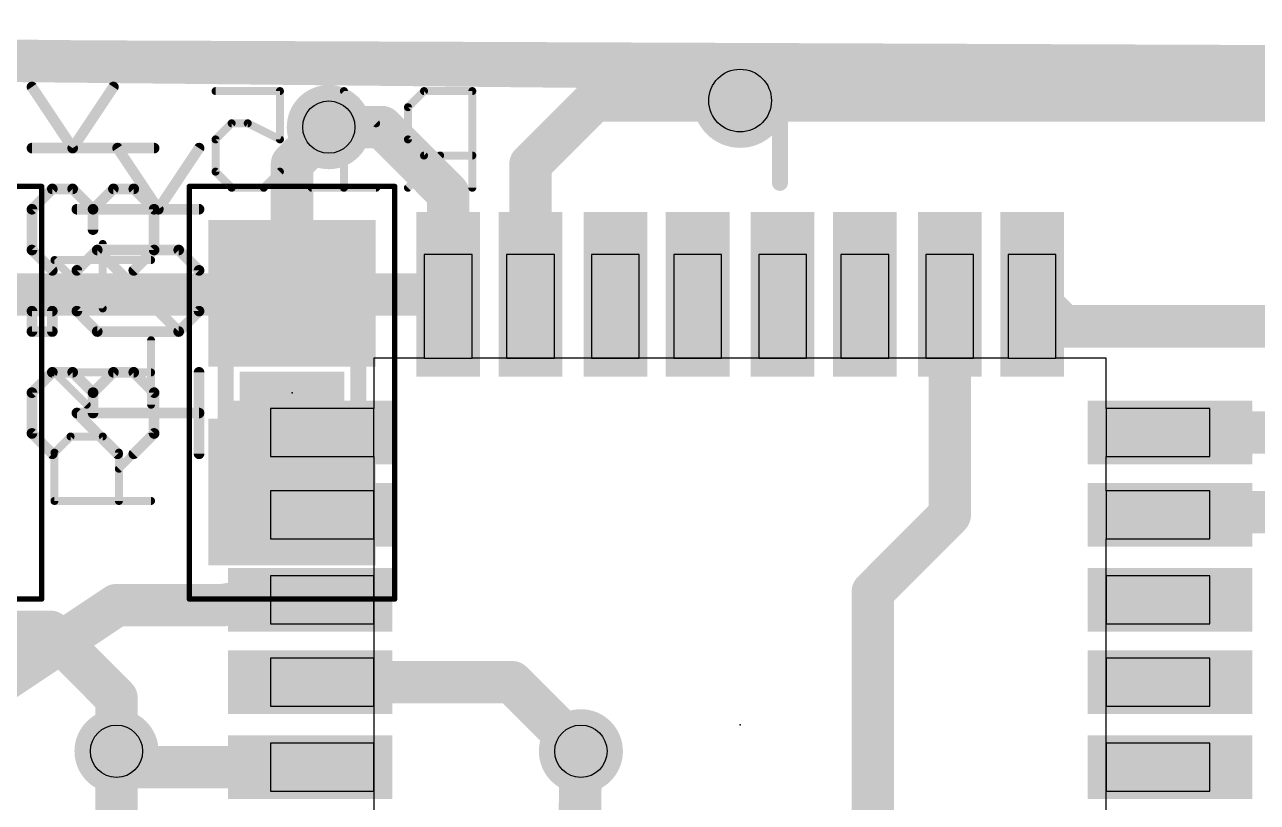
# Model space of a CAD drawing. Extents: x -7.5 to 53.1, y 33.1 to 75.6.
# Drawn here: x 18.55 to 30.35, y 53.87 to 61.3 of the extents above; entities that cross this region are included whole.
import ezdxf

# ---------------------------------------------------------------- set-up
doc = ezdxf.new("R2010")
doc.units = 0
for name, color, linetype in [('1', 22, 'CONTINUOUS'), ('16', 175, 'CONTINUOUS'), ('18', 82, 'CONTINUOUS'), ('21', 251, 'CONTINUOUS'), ('23', 7, 'CONTINUOUS'), ('24', 7, 'CONTINUOUS'), ('25', 253, 'CONTINUOUS'), ('26', 253, 'CONTINUOUS'), ('27', 253, 'CONTINUOUS'), ('28', 253, 'CONTINUOUS'), ('29', 253, 'CONTINUOUS'), ('30', 253, 'CONTINUOUS'), ('31', 253, 'CONTINUOUS'), ('32', 253, 'CONTINUOUS'), ('36', 253, 'CONTINUOUS'), ('39', 22, 'CONTINUOUS'), ('40', 175, 'CONTINUOUS'), ('44', 253, 'CONTINUOUS'), ('51', 53, 'CONTINUOUS'), ('52', 253, 'CONTINUOUS')]:
    doc.layers.add(name, color=color, linetype=linetype)

# ---------------------------------------------------------------- blocks, each defined once
blk = doc.blocks.new('RECT')
blk.add_solid([(-0.5, -0.5), (0.5, -0.5), (-0.5, 0.5), (0.5, 0.5)])
blk = doc.blocks.new('ROUNDV')
at = {"const_width": 0.5}
blk.add_lwpolyline([(0, -0.25, 1), (0, 0.25, 1), (0, -0.25)], format="xyb", dxfattribs=at)

msp = doc.modelspace()

# ---------------------------------------------------------------- linework, layer by layer
at = {"layer": '1'}
for points, const_width in [([(4.2612, 61.087), (36.297, 60.96)], 0.254), ([(24.003, 60.579), (23.3934, 59.9694)], 0.4064), ([(25.4, 60.579), (24.003, 60.579)], 0.4064), ([(21.463, 60.325), (21.971, 60.325)], 0.4064), ([(21.971, 60.325), (22.606, 59.69)], 0.4064), ([(23.3934, 59.9694), (23.3934, 58.7248)], 0.4064), ([(22.606, 59.69), (22.606, 58.7248)], 0.4064), ([(17.7422, 58.7248), (22.606, 58.7248)], 0.4064), ([(27.4066, 58.7248), (27.4066, 56.6166)], 0.4064), ([(28.194, 58.7248), (28.4988, 58.42)], 0.4064), ([(28.4988, 58.42), (33.655, 58.42)], 0.4064), ([(31.623, 57.404), (29.5148, 57.404)], 0.4064), ([(27.4066, 56.6166), (26.67, 55.88)], 0.4064), ([(29.5148, 56.6166), (29.5402, 56.642)], 0.4064), ([(29.5402, 56.642), (32.512, 56.642)], 0.4064), ([(21.209, 55.88), (20.447, 55.753)], 0.4064), ([(21.2852, 55.8038), (21.209, 55.88)], 0.4064), ([(26.67, 55.88), (26.67, 52.07)], 0.4064), ([(19.431, 55.753), (17.907, 54.737)], 0.4064), ([(20.447, 55.753), (19.431, 55.753)], 0.4064), ([(23.2156, 55.0164), (21.2852, 55.0164)], 0.4064), ([(23.876, 54.356), (23.2156, 55.0164)], 0.4064), ([(19.431, 54.356), (19.5326, 54.2036)], 0.4064), ([(19.5326, 54.2036), (21.2852, 54.2036)], 0.4064)]:
    msp.add_lwpolyline(points, dxfattribs=dict(at, const_width=const_width))
at = {"layer": '1', "const_width": 0.2032}
for points in [[(24.003, 60.6806, 1), (24.003, 60.4774)], [(24.0748, 60.5072, 1), (23.9312, 60.6508)], [(25.4, 60.4774, 1), (25.4, 60.6806)], [(21.463, 60.4266, 1), (21.463, 60.2234)], [(22.0428, 60.3968, 1), (21.8992, 60.2532)], [(21.971, 60.2234, 1), (21.971, 60.4266)], [(23.495, 59.9694, 1), (23.2918, 59.9694)], [(23.3216, 60.0412, 1), (23.4652, 59.8976)], [(22.7076, 59.69, 1), (22.5044, 59.69)], [(22.5342, 59.6182, 1), (22.6778, 59.7618)], [(22.606, 58.6232, 1), (22.606, 58.8264)], [(27.5082, 58.7248, 1), (27.305, 58.7248)], [(28.2658, 58.7966, 1), (28.1222, 58.653)], [(22.5044, 58.7248, 1), (22.7076, 58.7248)], [(23.2918, 58.7248, 1), (23.495, 58.7248)], [(28.4988, 58.5216, 1), (28.4988, 58.3184)], [(28.427, 58.3482, 1), (28.5706, 58.4918)], [(29.5148, 57.5056, 1), (29.5148, 57.3024)], [(27.4784, 56.5448, 1), (27.3348, 56.6884)], [(29.443, 56.6884, 1), (29.5866, 56.5448)], [(29.5402, 56.7436, 1), (29.5402, 56.5404)], [(29.612, 56.5702, 1), (29.4684, 56.7138)], [(27.305, 56.6166, 1), (27.5082, 56.6166)], [(21.2808, 55.9518, 1), (21.1372, 55.8082)], [(21.2257, 55.7798, 1), (21.1923, 55.9802)], [(26.7716, 55.88, 1), (26.5684, 55.88)], [(26.5982, 55.9518, 1), (26.7418, 55.8082)], [(19.431, 55.8546, 1), (19.431, 55.6514)], [(19.4874, 55.6685, 1), (19.3746, 55.8375)], [(20.4303, 55.8532, 1), (20.4637, 55.6528)], [(20.447, 55.6514, 1), (20.447, 55.8546)], [(21.2134, 55.732, 1), (21.357, 55.8756)], [(21.2852, 55.118, 1), (21.2852, 54.9148)], [(23.2874, 55.0882, 1), (23.1438, 54.9446)], [(23.2156, 54.9148, 1), (23.2156, 55.118)], [(19.5155, 54.4124, 1), (19.3465, 54.2996)], [(23.8042, 54.2842, 1), (23.9478, 54.4278)], [(19.5326, 54.3052, 1), (19.5326, 54.102)], [(21.2852, 54.102, 1), (21.2852, 54.3052)], [(19.4481, 54.1472, 1), (19.6171, 54.26)]]:
    msp.add_lwpolyline(points, format="xyb", dxfattribs=at)
at = {"layer": '16', "const_width": 0.4064}
for points in [[(4.5108, 61.1016), (36.043, 60.779)], [(33.401, 60.579), (25.4, 60.579)], [(21.111, 59.973), (21.463, 60.325)], [(21.111, 58.735), (21.111, 59.973)], [(14.859, 55.499), (18.796, 55.499)], [(18.796, 55.499), (19.431, 54.864)], [(19.431, 54.864), (19.431, 54.356)], [(19.431, 51.435), (19.431, 54.356)], [(23.749, 46.556), (23.876, 54.356)]]:
    msp.add_lwpolyline(points, dxfattribs=at)
at = {"layer": '16', "const_width": 0.2032}
for points in [[(25.4, 60.6806, 1), (25.4, 60.4774)], [(21.5348, 60.2532, 1), (21.3912, 60.3968)], [(21.2126, 59.973, 1), (21.0094, 59.973)], [(21.0392, 60.0448, 1), (21.1828, 59.9012)], [(21.0094, 58.735, 1), (21.2126, 58.735)], [(18.8678, 55.5708, 1), (18.7242, 55.4272)], [(18.796, 55.3974, 1), (18.796, 55.6006)], [(19.5326, 54.864, 1), (19.3294, 54.864)], [(19.3592, 54.7922, 1), (19.5028, 54.9358)], [(19.5326, 54.356, 1), (19.3294, 54.356)], [(23.9776, 54.3543, 1), (23.7744, 54.3577)], [(19.3294, 54.356, 1), (19.5326, 54.356)]]:
    msp.add_lwpolyline(points, format="xyb", dxfattribs=at)
at = {"layer": '21', "const_width": 0.1524}
msp.add_lwpolyline([(25.781, 59.7916), (25.781, 60.8076)], dxfattribs=at)
at = {"layer": '21', "const_width": 0.0762}
for points in [[(25.8191, 60.8076, 1), (25.7429, 60.8076)], [(25.7429, 59.7916, 1), (25.8191, 59.7916)]]:
    msp.add_lwpolyline(points, format="xyb", dxfattribs=at)
at = {"layer": '23'}
msp.add_point((25.4, 54.61), dxfattribs=at)
at = {"layer": '24'}
msp.add_point((21.111, 57.785), dxfattribs=at)
at = {"layer": '25', "const_width": 0.0762}
for points in [[(19.2996, 58.5913), (19.2996, 59.2077)], [(19.7619, 59.0536), (18.8373, 59.0536)], [(18.8373, 59.0536), (19.2996, 58.5913)], [(19.7619, 57.6705), (19.7619, 58.2869)], [(19.1455, 57.6705), (18.8373, 57.9787)], [(18.8373, 57.9787), (19.7619, 57.9787)], [(18.8373, 57.212), (18.9914, 57.3661)], [(18.9914, 57.3661), (19.2996, 57.3661)], [(19.2996, 57.3661), (19.4537, 57.212)], [(19.4537, 57.0579), (19.7619, 57.3661)], [(18.8373, 56.7497), (18.8373, 57.212)], [(19.4537, 57.212), (19.4537, 56.7497)], [(19.7619, 56.7497), (18.8373, 56.7497)]]:
    msp.add_lwpolyline(points, dxfattribs=at)
at = {"layer": '25', "const_width": 0.0381}
for points in [[(19.3187, 59.2077, 1), (19.2806, 59.2077)], [(18.8373, 59.0727, 1), (18.8373, 59.0346)], [(18.8508, 59.0671, 1), (18.8238, 59.0401)], [(19.7619, 59.0346, 1), (19.7619, 59.0727)], [(19.2806, 58.5913, 1), (19.3187, 58.5913)], [(19.2861, 58.5778, 1), (19.3131, 58.6048)], [(19.781, 58.2869, 1), (19.7429, 58.2869)], [(18.8508, 57.9922, 1), (18.8238, 57.9652)], [(18.8373, 57.9978, 1), (18.8373, 57.9597)], [(19.7619, 57.9597, 1), (19.7619, 57.9978)], [(19.132, 57.6571, 1), (19.159, 57.684)], [(19.7429, 57.6705, 1), (19.781, 57.6705)], [(18.9914, 57.3852, 1), (18.9914, 57.3471)], [(19.0049, 57.3527, 1), (18.9779, 57.3796)], [(19.3131, 57.3796, 1), (19.2861, 57.3527)], [(19.2996, 57.3471, 1), (19.2996, 57.3852)], [(19.7754, 57.3527, 1), (19.7484, 57.3796)], [(18.8238, 57.2255, 1), (18.8508, 57.1986)], [(18.8564, 57.212, 1), (18.8183, 57.212)], [(19.4728, 57.212, 1), (19.4347, 57.212)], [(19.4402, 57.1986, 1), (19.4672, 57.2255)], [(19.4402, 57.0714, 1), (19.4672, 57.0445)], [(18.8373, 56.7688, 1), (18.8373, 56.7307)], [(18.8183, 56.7497, 1), (18.8564, 56.7497)], [(19.4347, 56.7497, 1), (19.4728, 56.7497)], [(19.7619, 56.7307, 1), (19.7619, 56.7688)]]:
    msp.add_lwpolyline(points, format="xyb", dxfattribs=at)
at = {"layer": '26', "const_width": 0.0762}
for points in [[(20.3789, 60.6697), (20.9953, 60.6697)], [(20.9953, 60.6697), (20.9953, 60.2074)], [(21.9161, 60.3615), (21.6079, 60.6697)], [(21.6079, 60.6697), (21.6079, 59.7451)], [(22.3746, 60.6697), (22.2205, 60.5156)], [(22.8369, 60.6697), (22.3746, 60.6697)], [(22.8369, 59.7451), (22.8369, 60.6697)], [(22.2205, 60.5156), (22.2205, 60.2074)], [(20.533, 60.3615), (20.3789, 60.2074)], [(20.6871, 60.3615), (20.533, 60.3615)], [(20.9953, 60.2074), (20.6871, 60.3615)], [(20.3789, 60.2074), (20.3789, 59.8992)], [(22.2205, 60.2074), (22.3746, 60.0533)], [(22.5287, 60.0533), (22.2205, 59.7451)], [(22.3746, 60.0533), (22.8369, 60.0533)], [(20.3789, 59.8992), (20.533, 59.7451)], [(20.8412, 59.7451), (20.9953, 59.8992)], [(20.533, 59.7451), (20.8412, 59.7451)], [(21.9161, 59.7451), (21.2997, 59.7451)]]:
    msp.add_lwpolyline(points, dxfattribs=at)
at = {"layer": '26', "const_width": 0.0381}
for points in [[(20.3789, 60.6887, 1), (20.3789, 60.6506)], [(21.0144, 60.6697, 1), (20.9763, 60.6697)], [(20.9953, 60.6506, 1), (20.9953, 60.6887)], [(21.6214, 60.6832, 1), (21.5945, 60.6562)], [(21.627, 60.6697, 1), (21.5889, 60.6697)], [(22.3746, 60.6887, 1), (22.3746, 60.6506)], [(22.3881, 60.6562, 1), (22.3611, 60.6832)], [(22.8559, 60.6697, 1), (22.8178, 60.6697)], [(22.8369, 60.6506, 1), (22.8369, 60.6887)], [(22.2396, 60.5156, 1), (22.2015, 60.5156)], [(22.207, 60.5291, 1), (22.234, 60.5021)], [(20.533, 60.3805, 1), (20.533, 60.3424)], [(20.5465, 60.348, 1), (20.5196, 60.375)], [(20.6957, 60.3785, 1), (20.6786, 60.3445)], [(20.6871, 60.3424, 1), (20.6871, 60.3805)], [(21.9026, 60.348, 1), (21.9296, 60.375)], [(20.398, 60.2074, 1), (20.3599, 60.2074)], [(20.3655, 60.2209, 1), (20.3924, 60.1939)], [(20.9763, 60.2074, 1), (21.0144, 60.2074)], [(20.9868, 60.1904, 1), (21.0039, 60.2244)], [(22.234, 60.2209, 1), (22.207, 60.1939)], [(22.2015, 60.2074, 1), (22.2396, 60.2074)], [(22.3746, 60.0723, 1), (22.3746, 60.0342)], [(22.3611, 60.0398, 1), (22.3881, 60.0668)], [(22.5422, 60.0398, 1), (22.5152, 60.0668)], [(22.8369, 60.0342, 1), (22.8369, 60.0723)], [(20.3924, 59.9127, 1), (20.3655, 59.8857)], [(20.3599, 59.8992, 1), (20.398, 59.8992)], [(21.0088, 59.8857, 1), (20.9819, 59.9127)], [(20.533, 59.7642, 1), (20.533, 59.7261)], [(20.5196, 59.7316, 1), (20.5465, 59.7586)], [(20.8278, 59.7586, 1), (20.8547, 59.7316)], [(20.8412, 59.7261, 1), (20.8412, 59.7642)], [(21.2997, 59.7642, 1), (21.2997, 59.7261)], [(21.5889, 59.7451, 1), (21.627, 59.7451)], [(21.9161, 59.7261, 1), (21.9161, 59.7642)], [(22.207, 59.7586, 1), (22.234, 59.7316)], [(22.8178, 59.7451, 1), (22.8559, 59.7451)]]:
    msp.add_lwpolyline(points, format="xyb", dxfattribs=at)
at = {"layer": '27', "const_width": 0.1016}
for points in [[(19.8314, 59.5396), (19.4416, 60.1243)], [(20.2212, 60.1243), (19.8314, 59.5396)], [(20.2212, 59.5396), (19.0518, 59.5396)], [(19.0518, 58.9549), (19.2467, 59.1498)], [(19.2467, 59.1498), (20.0263, 59.1498)], [(20.0263, 58.3702), (19.2467, 59.1498)], [(20.0263, 59.1498), (20.2212, 58.9549)], [(19.0518, 58.5651), (19.0518, 58.9549)], [(20.2212, 58.9549), (20.2212, 58.5651)], [(19.2467, 58.3702), (19.0518, 58.5651)], [(20.2212, 58.5651), (20.0263, 58.3702)], [(20.0263, 58.3702), (19.2467, 58.3702)], [(20.2212, 57.2008), (20.2212, 57.9804)], [(19.4416, 57.2008), (19.0518, 57.5906)], [(19.0518, 57.5906), (20.2212, 57.5906)]]:
    msp.add_lwpolyline(points, dxfattribs=at)
at = {"layer": '27', "const_width": 0.0508}
for points in [[(19.4627, 60.1384, 1), (19.4205, 60.1102)], [(20.2423, 60.1102, 1), (20.2001, 60.1384)], [(19.0518, 59.565, 1), (19.0518, 59.5142)], [(20.2212, 59.5142, 1), (20.2212, 59.565)], [(19.8103, 59.5537, 1), (19.8525, 59.5255)], [(19.8103, 59.5255, 1), (19.8525, 59.5537)], [(19.2647, 59.1678, 1), (19.2287, 59.1318)], [(19.2467, 59.1752, 1), (19.2467, 59.1244)], [(19.2647, 59.1318, 1), (19.2287, 59.1678)], [(20.0443, 59.1678, 1), (20.0083, 59.1318)], [(20.0263, 59.1244, 1), (20.0263, 59.1752)], [(19.0338, 58.9729, 1), (19.0698, 58.9369)], [(19.0772, 58.9549, 1), (19.0264, 58.9549)], [(20.2466, 58.9549, 1), (20.1958, 58.9549)], [(20.2032, 58.9369, 1), (20.2392, 58.9729)], [(19.0698, 58.5831, 1), (19.0338, 58.5471)], [(19.0264, 58.5651, 1), (19.0772, 58.5651)], [(20.1958, 58.5651, 1), (20.2466, 58.5651)], [(20.2392, 58.5471, 1), (20.2032, 58.5831)], [(19.2467, 58.3956, 1), (19.2467, 58.3448)], [(19.2287, 58.3522, 1), (19.2647, 58.3882)], [(20.0083, 58.3882, 1), (20.0443, 58.3522)], [(20.0083, 58.3522, 1), (20.0443, 58.3882)], [(20.0263, 58.3448, 1), (20.0263, 58.3956)], [(20.2466, 57.9804, 1), (20.1958, 57.9804)], [(19.0698, 57.6086, 1), (19.0338, 57.5726)], [(19.0518, 57.616, 1), (19.0518, 57.5652)], [(20.2212, 57.5652, 1), (20.2212, 57.616)], [(19.4236, 57.1828, 1), (19.4596, 57.2188)], [(20.1958, 57.2008, 1), (20.2466, 57.2008)]]:
    msp.add_lwpolyline(points, format="xyb", dxfattribs=at)
at = {"layer": '28', "const_width": 0.1016}
for points in [[(18.6218, 60.709), (19.0116, 60.1243)], [(19.0116, 60.1243), (19.4014, 60.709)], [(18.6218, 60.1243), (19.7912, 60.1243)], [(18.8167, 59.7345), (18.6218, 59.5396)], [(19.0116, 59.7345), (18.8167, 59.7345)], [(19.2065, 59.5396), (19.0116, 59.7345)], [(19.4014, 59.7345), (19.2065, 59.5396)], [(19.5963, 59.7345), (19.4014, 59.7345)], [(19.7912, 59.5396), (19.5963, 59.7345)], [(18.6218, 59.5396), (18.6218, 59.1498)], [(19.2065, 59.5396), (19.2065, 59.3447)], [(19.7912, 59.1498), (19.7912, 59.5396)], [(18.6218, 59.1498), (18.8167, 58.9549)], [(19.5963, 58.9549), (19.7912, 59.1498)], [(18.8167, 58.5651), (18.6218, 58.5651)], [(18.6218, 58.5651), (18.6218, 58.3702)], [(18.8167, 58.3702), (18.8167, 58.5651)], [(18.6218, 58.3702), (18.8167, 58.3702)], [(18.8167, 57.9804), (18.6218, 57.7855)], [(19.0116, 57.9804), (18.8167, 57.9804)], [(19.2065, 57.7855), (19.0116, 57.9804)], [(19.4014, 57.9804), (19.2065, 57.7855)], [(19.5963, 57.9804), (19.4014, 57.9804)], [(19.7912, 57.7855), (19.5963, 57.9804)], [(18.6218, 57.7855), (18.6218, 57.3957)], [(19.2065, 57.7855), (19.2065, 57.5906)], [(19.7912, 57.3957), (19.7912, 57.7855)], [(18.6218, 57.3957), (18.8167, 57.2008)], [(19.5963, 57.2008), (19.7912, 57.3957)]]:
    msp.add_lwpolyline(points, dxfattribs=at)
at = {"layer": '28', "const_width": 0.0508}
for points in [[(18.6429, 60.7231, 1), (18.6007, 60.6949)], [(19.4225, 60.6949, 1), (19.3803, 60.7231)], [(18.6218, 60.1497, 1), (18.6218, 60.0989)], [(19.7912, 60.0989, 1), (19.7912, 60.1497)], [(18.9905, 60.1384, 1), (19.0327, 60.1102)], [(18.9905, 60.1102, 1), (19.0327, 60.1384)], [(18.8167, 59.7599, 1), (18.8167, 59.7091)], [(18.8347, 59.7165, 1), (18.7987, 59.7525)], [(19.0296, 59.7525, 1), (18.9936, 59.7165)], [(19.0116, 59.7091, 1), (19.0116, 59.7599)], [(19.4014, 59.7599, 1), (19.4014, 59.7091)], [(19.4194, 59.7165, 1), (19.3834, 59.7525)], [(19.6143, 59.7525, 1), (19.5783, 59.7165)], [(19.5963, 59.7091, 1), (19.5963, 59.7599)], [(18.6472, 59.5396, 1), (18.5964, 59.5396)], [(19.2319, 59.5396, 1), (19.1811, 59.5396)], [(19.8166, 59.5396, 1), (19.7658, 59.5396)], [(18.6038, 59.5576, 1), (18.6398, 59.5216)], [(19.1885, 59.5576, 1), (19.2245, 59.5216)], [(19.1885, 59.5216, 1), (19.2245, 59.5576)], [(19.7732, 59.5216, 1), (19.8092, 59.5576)], [(19.1811, 59.3447, 1), (19.2319, 59.3447)], [(18.6398, 59.1678, 1), (18.6038, 59.1318)], [(18.5964, 59.1498, 1), (18.6472, 59.1498)], [(19.7658, 59.1498, 1), (19.8166, 59.1498)], [(19.8092, 59.1318, 1), (19.7732, 59.1678)], [(18.7987, 58.9369, 1), (18.8347, 58.9729)], [(19.5783, 58.9729, 1), (19.6143, 58.9369)], [(18.6218, 58.5905, 1), (18.6218, 58.5397)], [(18.6472, 58.5651, 1), (18.5964, 58.5651)], [(18.8421, 58.5651, 1), (18.7913, 58.5651)], [(18.8167, 58.5397, 1), (18.8167, 58.5905)], [(18.6218, 58.3956, 1), (18.6218, 58.3448)], [(18.8167, 58.3448, 1), (18.8167, 58.3956)], [(18.5964, 58.3702, 1), (18.6472, 58.3702)], [(18.7913, 58.3702, 1), (18.8421, 58.3702)], [(18.8167, 58.0058, 1), (18.8167, 57.955)], [(18.8347, 57.9624, 1), (18.7987, 57.9984)], [(19.0296, 57.9984, 1), (18.9936, 57.9624)], [(19.0116, 57.955, 1), (19.0116, 58.0058)], [(19.4014, 58.0058, 1), (19.4014, 57.955)], [(19.4194, 57.9624, 1), (19.3834, 57.9984)], [(19.6143, 57.9984, 1), (19.5783, 57.9624)], [(19.5963, 57.955, 1), (19.5963, 58.0058)], [(18.6038, 57.8035, 1), (18.6398, 57.7675)], [(18.6472, 57.7855, 1), (18.5964, 57.7855)], [(19.1885, 57.8035, 1), (19.2245, 57.7675)], [(19.2319, 57.7855, 1), (19.1811, 57.7855)], [(19.1885, 57.7675, 1), (19.2245, 57.8035)], [(19.8166, 57.7855, 1), (19.7658, 57.7855)], [(19.7732, 57.7675, 1), (19.8092, 57.8035)], [(19.1811, 57.5906, 1), (19.2319, 57.5906)], [(18.6398, 57.4137, 1), (18.6038, 57.3777)], [(18.5964, 57.3957, 1), (18.6472, 57.3957)], [(19.7658, 57.3957, 1), (19.8166, 57.3957)], [(19.8092, 57.3777, 1), (19.7732, 57.4137)], [(18.7987, 57.1828, 1), (18.8347, 57.2188)], [(19.5783, 57.2188, 1), (19.6143, 57.1828)]]:
    msp.add_lwpolyline(points, format="xyb", dxfattribs=at)
at = {"layer": '39', "const_width": 0.0508}
for points in [[(16.749, 59.758), (18.715, 59.758)], [(18.715, 59.758), (18.715, 55.812)], [(18.715, 55.812), (16.749, 55.812)]]:
    msp.add_lwpolyline(points, dxfattribs=at)
at = {"layer": '39', "const_width": 0.0254}
for points in [[(18.7277, 59.758, 1), (18.7023, 59.758)], [(18.715, 59.7453, 1), (18.715, 59.7707)], [(18.7023, 55.812, 1), (18.7277, 55.812)], [(18.715, 55.7993, 1), (18.715, 55.8247)]]:
    msp.add_lwpolyline(points, format="xyb", dxfattribs=at)
at = {"layer": '40', "const_width": 0.0508}
for points in [[(22.094, 59.758), (20.128, 59.758)], [(20.128, 59.758), (20.128, 55.812)], [(22.094, 55.812), (22.094, 59.758)], [(20.128, 55.812), (22.094, 55.812)]]:
    msp.add_lwpolyline(points, dxfattribs=at)
at = {"layer": '40', "const_width": 0.0254}
for points in [[(20.128, 59.7707, 1), (20.128, 59.7453)], [(20.1407, 59.758, 1), (20.1153, 59.758)], [(22.1067, 59.758, 1), (22.0813, 59.758)], [(22.094, 59.7453, 1), (22.094, 59.7707)], [(20.128, 55.8247, 1), (20.128, 55.7993)], [(20.1153, 55.812, 1), (20.1407, 55.812)], [(22.0813, 55.812, 1), (22.1067, 55.812)], [(22.094, 55.7993, 1), (22.094, 55.8247)]]:
    msp.add_lwpolyline(points, format="xyb", dxfattribs=at)
at = {"layer": '44'}
for centre, radius in [((25.4, 60.579), 0.3), ((21.463, 60.325), 0.25), ((19.431, 54.356), 0.25), ((23.876, 54.356), 0.25)]:
    msp.add_circle(centre, radius, dxfattribs=at)
at = {"layer": '51'}
for p, q in [((22.8346, 59.1058), (22.3774, 59.1058)), ((22.3774, 59.1058), (22.3774, 58.1152)), ((22.8346, 58.1152), (22.8346, 59.1058)), ((23.622, 59.1058), (23.1648, 59.1058)), ((23.1648, 59.1058), (23.1648, 58.1152)), ((23.622, 58.1152), (23.622, 59.1058)), ((24.4348, 59.1058), (23.9776, 59.1058)), ((23.9776, 59.1058), (23.9776, 58.1152)), ((24.4348, 58.1152), (24.4348, 59.1058)), ((25.2222, 59.1058), (24.765, 59.1058)), ((24.765, 59.1058), (24.765, 58.1152)), ((25.2222, 58.1152), (25.2222, 59.1058)), ((26.035, 59.1058), (25.5778, 59.1058)), ((25.5778, 59.1058), (25.5778, 58.1152)), ((26.035, 58.1152), (26.035, 59.1058)), ((26.8224, 59.1058), (26.3652, 59.1058)), ((26.3652, 59.1058), (26.3652, 58.1152)), ((26.8224, 58.1152), (26.8224, 59.1058)), ((27.6352, 59.1058), (27.178, 59.1058)), ((27.178, 59.1058), (27.178, 58.1152)), ((27.6352, 58.1152), (27.6352, 59.1058)), ((28.4226, 59.1058), (27.9654, 59.1058)), ((27.9654, 59.1058), (27.9654, 58.1152)), ((28.4226, 58.1152), (28.4226, 59.1058)), ((22.3774, 58.1152), (21.8948, 58.1152)), ((21.8948, 58.1152), (21.8948, 57.6326)), ((22.3774, 58.1152), (22.8346, 58.1152)), ((23.1648, 58.1152), (22.8346, 58.1152)), ((23.1648, 58.1152), (23.622, 58.1152)), ((27.6352, 58.1152), (23.1648, 58.1152)), ((23.9776, 58.1152), (23.622, 58.1152)), ((23.9776, 58.1152), (24.4348, 58.1152)), ((24.765, 58.1152), (24.4348, 58.1152)), ((24.765, 58.1152), (25.2222, 58.1152)), ((25.5778, 58.1152), (25.2222, 58.1152)), ((25.5778, 58.1152), (26.035, 58.1152)), ((26.3652, 58.1152), (26.035, 58.1152)), ((26.3652, 58.1152), (26.8224, 58.1152)), ((27.178, 58.1152), (26.8224, 58.1152)), ((27.178, 58.1152), (27.6352, 58.1152)), ((27.9654, 58.1152), (27.6352, 58.1152)), ((27.9654, 58.1152), (28.4226, 58.1152)), ((28.9052, 58.1152), (28.4226, 58.1152)), ((28.9052, 57.6326), (28.9052, 58.1152)), ((21.8948, 57.6326), (20.9042, 57.6326)), ((20.9042, 57.6326), (20.9042, 57.1754)), ((21.8948, 57.1754), (21.8948, 57.6326)), ((28.9052, 57.6326), (28.9052, 57.1754)), ((29.8958, 57.6326), (28.9052, 57.6326)), ((29.8958, 57.1754), (29.8958, 57.6326)), ((20.9042, 57.1754), (21.8948, 57.1754)), ((21.8948, 57.1754), (21.8948, 56.8452)), ((21.8948, 57.1754), (21.8948, 52.0446)), ((28.9052, 56.8452), (28.9052, 57.1754)), ((28.9052, 57.1754), (29.8958, 57.1754)), ((21.8948, 56.8452), (20.9042, 56.8452)), ((20.9042, 56.8452), (20.9042, 56.388)), ((21.8948, 56.388), (21.8948, 56.8452)), ((28.9052, 56.8452), (28.9052, 56.388)), ((29.8958, 56.8452), (28.9052, 56.8452)), ((29.8958, 56.388), (29.8958, 56.8452)), ((20.9042, 56.388), (21.8948, 56.388)), ((21.8948, 56.388), (21.8948, 56.0324)), ((28.9052, 56.0324), (28.9052, 56.388)), ((28.9052, 56.388), (29.8958, 56.388)), ((28.9052, 52.832), (28.9052, 56.388)), ((21.8948, 56.0324), (20.9042, 56.0324)), ((20.9042, 56.0324), (20.9042, 55.5752)), ((21.8948, 55.5752), (21.8948, 56.0324)), ((28.9052, 56.0324), (28.9052, 55.5752)), ((29.8958, 56.0324), (28.9052, 56.0324)), ((29.8958, 55.5752), (29.8958, 56.0324)), ((20.9042, 55.5752), (21.8948, 55.5752)), ((21.8948, 55.5752), (21.8948, 55.245)), ((28.9052, 55.245), (28.9052, 55.5752)), ((28.9052, 55.5752), (29.8958, 55.5752)), ((21.8948, 55.245), (20.9042, 55.245)), ((20.9042, 55.245), (20.9042, 54.7878)), ((21.8948, 54.7878), (21.8948, 55.245)), ((28.9052, 55.245), (28.9052, 54.7878)), ((29.8958, 55.245), (28.9052, 55.245)), ((29.8958, 54.7878), (29.8958, 55.245)), ((20.9042, 54.7878), (21.8948, 54.7878)), ((21.8948, 54.7878), (21.8948, 54.4322)), ((28.9052, 54.4322), (28.9052, 54.7878)), ((28.9052, 54.7878), (29.8958, 54.7878)), ((21.8948, 54.4322), (20.9042, 54.4322)), ((20.9042, 54.4322), (20.9042, 53.975)), ((21.8948, 53.975), (21.8948, 54.4322)), ((28.9052, 54.4322), (28.9052, 53.975)), ((29.8958, 54.4322), (28.9052, 54.4322)), ((29.8958, 53.975), (29.8958, 54.4322)), ((20.9042, 53.975), (21.8948, 53.975)), ((21.8948, 53.975), (21.8948, 53.6448)), ((28.9052, 53.6448), (28.9052, 53.975)), ((28.9052, 53.975), (29.8958, 53.975))]:
    msp.add_line(p, q, dxfattribs=at)
at = {"layer": '52', "const_width": 0.1524}
for points in [[(20.476, 57.375), (20.476, 58.195)], [(21.746, 57.375), (21.746, 58.195)]]:
    msp.add_lwpolyline(points, dxfattribs=at)
at = {"layer": '52', "const_width": 0.0762}
for points in [[(20.5141, 58.195, 1), (20.4379, 58.195)], [(21.7841, 58.195, 1), (21.7079, 58.195)], [(20.4379, 57.375, 1), (20.5141, 57.375)], [(21.7079, 57.375, 1), (21.7841, 57.375)]]:
    msp.add_lwpolyline(points, format="xyb", dxfattribs=at)

# ---------------------------------------------------------------- block references
at = {"layer": '1', "xscale": 0.508, "yscale": 1.4732}
for p in [(22.606, 58.7248), (23.3934, 58.7248), (24.2062, 58.7248), (24.9936, 58.7248), (25.8064, 58.7248), (26.5938, 58.7248), (27.4066, 58.7248), (28.194, 58.7248)]:
    msp.add_blockref('RECT', p, dxfattribs=at)
at = {"layer": '1', "xscale": 0.508, "yscale": 1.4732, "rotation": 270}
for p in [(21.2852, 57.404), (29.5148, 57.404), (21.2852, 56.6166), (29.5148, 56.6166), (21.2852, 55.8038), (29.5148, 55.8038), (21.2852, 55.0164), (29.5148, 55.0164), (21.2852, 54.2036), (29.5148, 54.2036)]:
    msp.add_blockref('RECT', p, dxfattribs=at)
at = {"layer": '16', "xscale": 1.3, "yscale": 1.5, "rotation": 90}
for p in [(21.111, 58.735), (21.111, 56.835)]:
    msp.add_blockref('RECT', p, dxfattribs=at)
at = {"layer": '18'}
for p, xscale, yscale in [((25.4, 60.579), 0.9048, 0.9048), ((25.4, 60.579), 0.9048, 0.9048), ((21.463, 60.325), 0.8048, 0.8048), ((21.463, 60.325), 0.8048, 0.8048), ((19.431, 54.356), 0.8048, 0.8048), ((19.431, 54.356), 0.8048, 0.8048), ((23.876, 54.356), 0.8048, 0.8048), ((23.876, 54.356), 0.8048, 0.8048)]:
    msp.add_blockref('ROUNDV', p, dxfattribs=dict(at, xscale=xscale, yscale=yscale))
at = {"layer": '29', "xscale": 0.6096, "yscale": 1.5748}
for p in [(22.606, 58.7248), (23.3934, 58.7248), (24.2062, 58.7248), (24.9936, 58.7248), (25.8064, 58.7248), (26.5938, 58.7248), (27.4066, 58.7248), (28.194, 58.7248)]:
    msp.add_blockref('RECT', p, dxfattribs=at)
at = {"layer": '29', "xscale": 0.6096, "yscale": 1.5748, "rotation": 270}
for p in [(21.2852, 57.404), (29.5148, 57.404), (21.2852, 56.6166), (29.5148, 56.6166), (21.2852, 55.8038), (29.5148, 55.8038), (21.2852, 55.0164), (29.5148, 55.0164), (21.2852, 54.2036), (29.5148, 54.2036)]:
    msp.add_blockref('RECT', p, dxfattribs=at)
at = {"layer": '30', "xscale": 1.4016, "yscale": 1.6016, "rotation": 90}
for p in [(21.111, 58.735), (21.111, 56.835)]:
    msp.add_blockref('RECT', p, dxfattribs=at)
at = {"layer": '31', "xscale": 0.508, "yscale": 1.4732}
for p in [(22.606, 58.7248), (23.3934, 58.7248), (24.2062, 58.7248), (24.9936, 58.7248), (25.8064, 58.7248), (26.5938, 58.7248), (27.4066, 58.7248), (28.194, 58.7248)]:
    msp.add_blockref('RECT', p, dxfattribs=at)
at = {"layer": '31', "xscale": 0.508, "yscale": 1.4732, "rotation": 270}
for p in [(21.2852, 57.404), (29.5148, 57.404), (21.2852, 56.6166), (29.5148, 56.6166), (21.2852, 55.8038), (29.5148, 55.8038), (21.2852, 55.0164), (29.5148, 55.0164), (21.2852, 54.2036), (29.5148, 54.2036)]:
    msp.add_blockref('RECT', p, dxfattribs=at)
at = {"layer": '32', "xscale": 1.3, "yscale": 1.5, "rotation": 90}
for p in [(21.111, 58.735), (21.111, 56.835)]:
    msp.add_blockref('RECT', p, dxfattribs=at)
at = {"layer": '36', "xscale": 0.3998, "yscale": 1.0002, "rotation": 90}
msp.add_blockref('RECT', (21.111, 57.785), dxfattribs=at)
at = {"layer": '52', "xscale": 0.65, "yscale": 1.4, "rotation": 90}
for p in [(21.1125, 58.5164), (21.1125, 57.0432)]:
    msp.add_blockref('RECT', p, dxfattribs=at)

doc.saveas('drawing.dxf')
